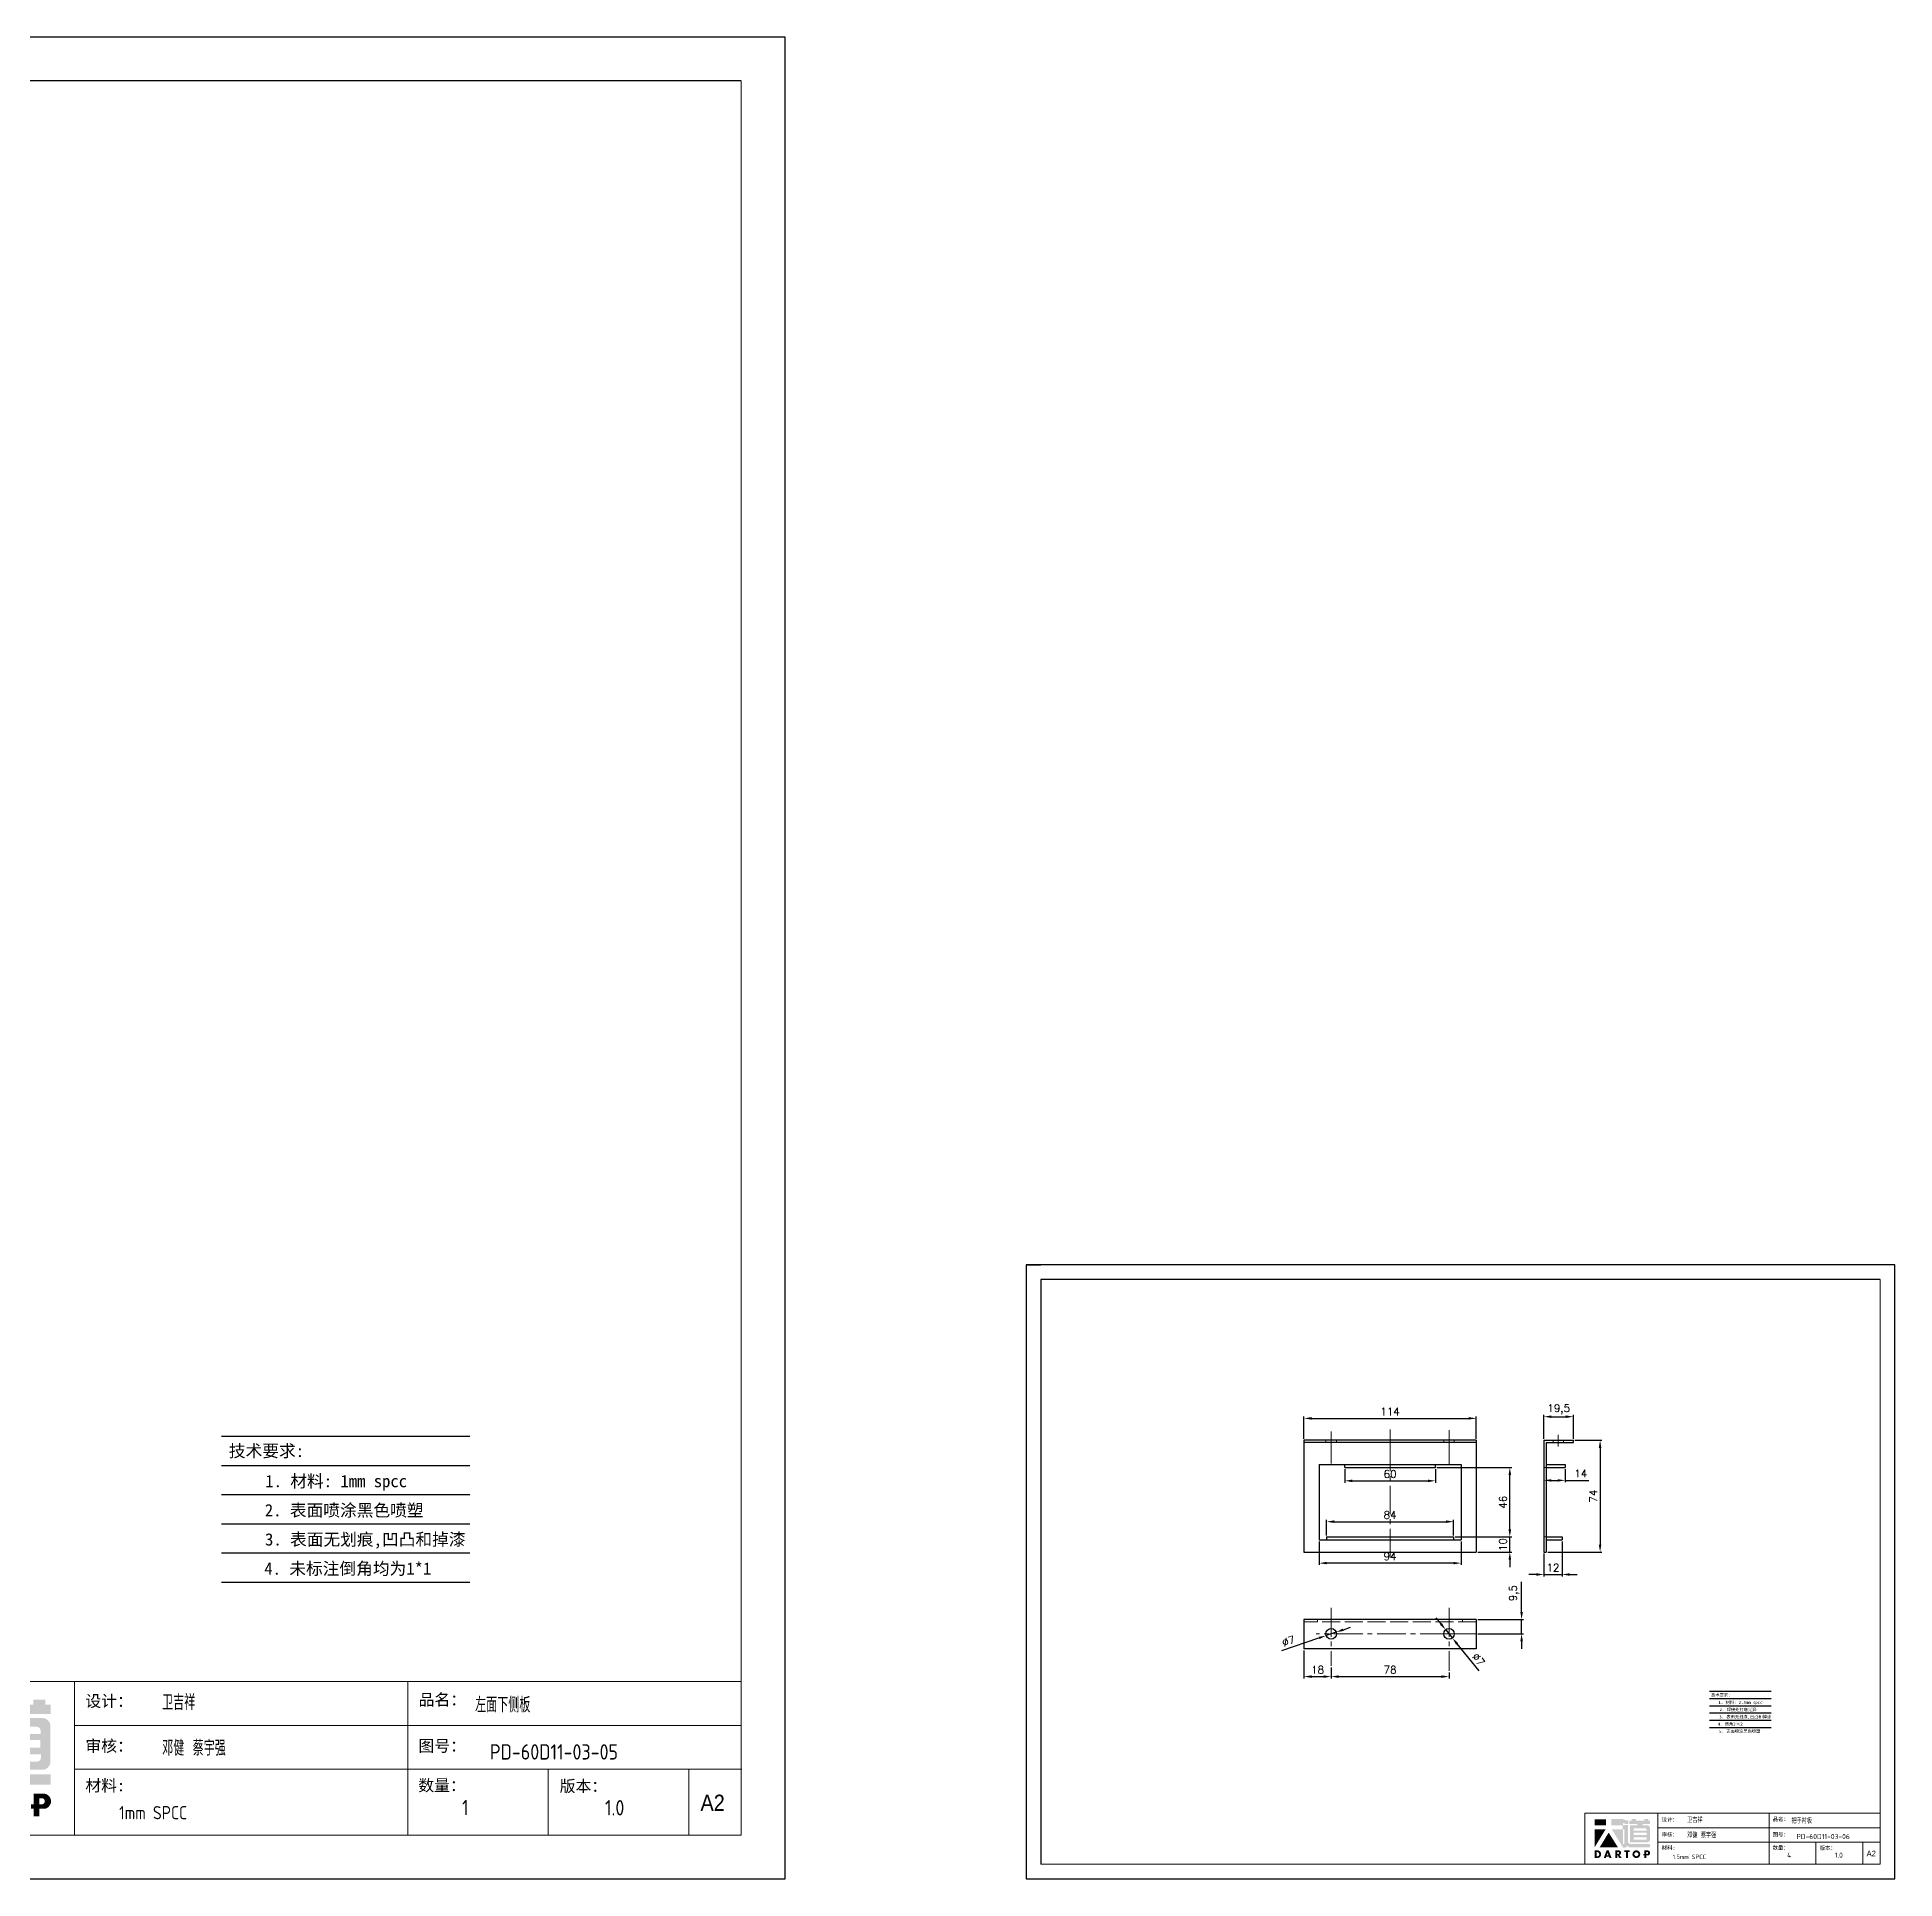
# Model space of a CAD drawing. Header units: millimetres. Extents: x -30327 to 34858, y 4015 to 75103.
# Drawn here: x 3410 to 4640, y 45675 to 46895 of the extents above; entities that cross this region are included whole.
import ezdxf
from ezdxf.enums import TextEntityAlignment as Align

# ---------------------------------------------------------------- set-up
doc = ezdxf.new("R2010")
doc.units = ezdxf.units.MM
doc.linetypes.add('ACAD_ISO02W100', pattern=[15, 12, -3])
doc.linetypes.add('CENTER2', pattern=[28.575, 19.05, -3.175, 3.175, -3.175])
for name, color, linetype in [('3', 3, 'ACAD_ISO02W100'), ('green', 3, 'ACAD_ISO02W100'), ('print', 30, 'Continuous'), ('yellow', 2, 'Continuous')]:
    doc.layers.add(name, color=color, linetype=linetype)
for name, color, linetype, lineweight in [('A-TITLEBLOCK', 7, 'Continuous', 18), ('cen', 1, 'CENTER2', 9), ('dim', 2, 'Continuous', 9)]:
    doc.layers.add(name, color=color, linetype=linetype, lineweight=lineweight)
doc.styles.add('GB', font='GBENOR.SHX', dxfattribs={"bigfont": 'gbcbig.shx'})
doc.styles.add('HZ', font='')
doc.styles.add('SLDTEXTSTYLE0', font='simfang.ttf', dxfattribs={"bigfont": 'bigfont'})
doc.styles.add('SLDTEXTSTYLE1', font='Gothic.ttf', dxfattribs={"width": 0.913})
doc.styles.get("Standard").update_dxf_attribs({"font": 'txt', "bigfont": 'gbcbig.shx'})
doc.styles.get('HZ').set_extended_font_data('SimSun')
doc.dimstyles.new('small', dxfattribs={"dimtxt": 5, "dimasz": 5, "dimexe": 1.25, "dimexo": 1, "dimgap": 2, "dimtad": 1, "dimtxsty": 'Standard', "dimcen": 2.5, "dimadec": 0, "dimazin": 0, "dimtfac": 1, "dimtmove": 0, "dimatfit": 3, "dimfxl": 0, "dimarcsym": 0})

# ---------------------------------------------------------------- blocks, each defined once
blk = doc.blocks.new('*D970')
at = {"layer": 'Defpoints', "color": 0}
for p in [(4427, 45981.2), (4407.5, 45965.6), (4427, 45965.6)]:
    blk.add_point(p, dxfattribs=at)
at = {"layer": 'yellow', "color": 0, "lineweight": -2}
for p, q in [((4407.5, 45966.6), (4407.5, 45982.5)), ((4412.5, 45981.2), (4422, 45981.2)), ((4427, 45966.6), (4427, 45982.5))]:
    blk.add_line(p, q, dxfattribs=at)
at = {"layer": 'yellow', "color": 0}
for points in [[(4412.5, 45982.1), (4412.5, 45980.4), (4407.5, 45981.2)], [(4422, 45982.1), (4422, 45980.4), (4427, 45981.2)]]:
    blk.add_solid(points, dxfattribs=at)
at = {"layer": 'yellow', "color": 0, "lineweight": 9, "insert": (4417.3, 45986.1), "char_height": 5, "attachment_point": 5}
blk.add_mtext('19,5', dxfattribs=at)
blk = doc.blocks.new('*D971')
at = {"layer": 'Defpoints', "color": 0}
for p in [(4362.7, 45980.1), (4248.7, 45965.6), (4362.7, 45965.6)]:
    blk.add_point(p, dxfattribs=at)
at = {"layer": 'yellow', "color": 0, "lineweight": -2}
for p, q in [((4248.7, 45966.6), (4248.7, 45981.4)), ((4253.7, 45980.1), (4357.7, 45980.1)), ((4362.7, 45966.6), (4362.7, 45981.4))]:
    blk.add_line(p, q, dxfattribs=at)
at = {"layer": 'yellow', "color": 0}
for points in [[(4253.7, 45981), (4253.7, 45979.3), (4248.7, 45980.1)], [(4357.7, 45981), (4357.7, 45979.3), (4362.7, 45980.1)]]:
    blk.add_solid(points, dxfattribs=at)
at = {"layer": 'yellow', "color": 0, "lineweight": 9, "insert": (4305.7, 45984.6), "char_height": 5, "attachment_point": 5}
blk.add_mtext('114', dxfattribs=at)
blk = doc.blocks.new('*D972')
at = {"layer": 'Defpoints', "color": 0}
for p in [(4258.7, 45899.6), (4352.7, 45899.6), (4258.7, 45884.3)]:
    blk.add_point(p, dxfattribs=at)
at = {"layer": 'yellow', "color": 0, "lineweight": -2}
for p, q in [((4258.7, 45898.6), (4258.7, 45883.1)), ((4352.7, 45898.6), (4352.7, 45883.1)), ((4347.7, 45884.3), (4263.7, 45884.3))]:
    blk.add_line(p, q, dxfattribs=at)
at = {"layer": 'yellow', "color": 0}
for points in [[(4263.7, 45885.1), (4263.7, 45883.5), (4258.7, 45884.3)], [(4347.7, 45885.1), (4347.7, 45883.5), (4352.7, 45884.3)]]:
    blk.add_solid(points, dxfattribs=at)
at = {"layer": 'yellow', "color": 0, "lineweight": 9, "insert": (4305.7, 45888.8), "char_height": 5, "attachment_point": 5}
blk.add_mtext('94', dxfattribs=at)
blk = doc.blocks.new('*D973')
at = {"layer": 'Defpoints', "color": 0}
for p in [(4335.7, 45947.6), (4384.9, 45947.6), (4347.7, 45901.6)]:
    blk.add_point(p, dxfattribs=at)
at = {"layer": 'yellow', "color": 0, "lineweight": -2}
for p, q in [((4336.7, 45947.6), (4386.2, 45947.6)), ((4384.9, 45906.6), (4384.9, 45942.6)), ((4348.7, 45901.6), (4386.2, 45901.6))]:
    blk.add_line(p, q, dxfattribs=at)
at = {"layer": 'yellow', "color": 0}
for points in [[(4384.1, 45942.6), (4385.8, 45942.6), (4384.9, 45947.6)], [(4384.1, 45906.6), (4385.8, 45906.6), (4384.9, 45901.6)]]:
    blk.add_solid(points, dxfattribs=at)
at = {"layer": 'yellow', "color": 0, "lineweight": 9, "insert": (4380.4, 45924.6), "char_height": 5, "attachment_point": 5, "rotation": 90}
blk.add_mtext('46', dxfattribs=at)
blk = doc.blocks.new('*D974')
at = {"layer": 'Defpoints', "color": 0}
for p in [(4248.7, 45827.5), (4266.7, 45816.2), (4266.7, 45809.2)]:
    blk.add_point(p, dxfattribs=at)
at = {"layer": 'yellow', "color": 0, "lineweight": -2}
for p, q in [((4248.7, 45826.5), (4248.7, 45807.9)), ((4253.7, 45809.2), (4261.7, 45809.2)), ((4266.7, 45815.2), (4266.7, 45807.9))]:
    blk.add_line(p, q, dxfattribs=at)
at = {"layer": 'yellow', "color": 0}
for points in [[(4253.7, 45810), (4253.7, 45808.3), (4248.7, 45809.2)], [(4261.7, 45810), (4261.7, 45808.3), (4266.7, 45809.2)]]:
    blk.add_solid(points, dxfattribs=at)
at = {"layer": 'yellow', "color": 0, "lineweight": 9, "insert": (4257.7, 45813.7), "char_height": 5, "attachment_point": 5}
blk.add_mtext('18', dxfattribs=at)
blk = doc.blocks.new('*D975')
at = {"layer": 'Defpoints', "color": 0}
for p in [(4266.7, 45815.2), (4344.7, 45812.9), (4344.7, 45809.2)]:
    blk.add_point(p, dxfattribs=at)
at = {"layer": 'yellow', "color": 0, "lineweight": -2}
for p, q in [((4266.7, 45814.2), (4266.7, 45807.9)), ((4271.7, 45809.2), (4339.7, 45809.2)), ((4344.7, 45811.9), (4344.7, 45807.9))]:
    blk.add_line(p, q, dxfattribs=at)
at = {"layer": 'yellow', "color": 0}
for points in [[(4271.7, 45810), (4271.7, 45808.3), (4266.7, 45809.2)], [(4339.7, 45810), (4339.7, 45808.3), (4344.7, 45809.2)]]:
    blk.add_solid(points, dxfattribs=at)
at = {"layer": 'yellow', "color": 0, "lineweight": 9, "insert": (4305.7, 45813.7), "char_height": 5, "attachment_point": 5}
blk.add_mtext('78', dxfattribs=at)
blk = doc.blocks.new('*D976')
at = {"layer": 'Defpoints', "color": 0}
for p in [(4362.7, 45847), (4392.7, 45847), (4362.7, 45837.5)]:
    blk.add_point(p, dxfattribs=at)
at = {"layer": 'yellow', "color": 0, "lineweight": -2}
for p, q in [((4392.7, 45852), (4392.7, 45871.8)), ((4363.7, 45847), (4394, 45847)), ((4392.7, 45837.5), (4392.7, 45847)), ((4363.7, 45837.5), (4394, 45837.5)), ((4392.7, 45832.5), (4392.7, 45827.5))]:
    blk.add_line(p, q, dxfattribs=at)
at = {"layer": 'yellow', "color": 0}
for points in [[(4391.9, 45852), (4393.6, 45852), (4392.7, 45847)], [(4391.9, 45832.5), (4393.6, 45832.5), (4392.7, 45837.5)]]:
    blk.add_solid(points, dxfattribs=at)
at = {"layer": 'yellow', "color": 0, "lineweight": 9, "insert": (4387.8, 45864.4), "char_height": 5, "attachment_point": 5, "rotation": 90}
blk.add_mtext('9,5', dxfattribs=at)
blk = doc.blocks.new('*D977')
at = {"layer": 'Defpoints', "color": 0}
for p in [(4263.4, 45836.3), (4270, 45838.6)]:
    blk.add_point(p, dxfattribs=at)
at = {"layer": 'yellow', "color": 0, "lineweight": -2}
for p, q in [((4234.1, 45826.5), (4258.6, 45834.8)), ((4270, 45838.6), (4263.4, 45836.3)), ((4274.8, 45840.2), (4279.5, 45841.8))]:
    blk.add_line(p, q, dxfattribs=at)
at = {"layer": 'yellow', "color": 0}
for points in [[(4258.4, 45835.5), (4258.9, 45834), (4263.4, 45836.3)], [(4274.5, 45841), (4275, 45839.4), (4270, 45838.6)]]:
    blk.add_solid(points, dxfattribs=at)
at = {"layer": 'yellow', "color": 0, "lineweight": 9, "insert": (4238.5, 45832.7), "char_height": 5, "attachment_point": 5, "rotation": 18.6007}
blk.add_mtext('∅7', dxfattribs=at)
blk = doc.blocks.new('*D978')
at = {"layer": 'Defpoints', "color": 0}
for p in [(4342.5, 45840.2), (4346.9, 45834.7)]:
    blk.add_point(p, dxfattribs=at)
at = {"layer": 'yellow', "color": 0, "lineweight": -2}
for p, q in [((4339.4, 45844.1), (4336.2, 45848)), ((4342.5, 45840.2), (4346.9, 45834.7)), ((4364.6, 45812.9), (4350.1, 45830.9))]:
    blk.add_line(p, q, dxfattribs=at)
at = {"layer": 'yellow', "color": 0}
for points in [[(4340, 45844.6), (4338.7, 45843.5), (4342.5, 45840.2)], [(4350.7, 45831.4), (4349.4, 45830.3), (4346.9, 45834.7)]]:
    blk.add_solid(points, dxfattribs=at)
at = {"layer": 'yellow', "color": 0, "lineweight": 9, "insert": (4364.2, 45820.5), "char_height": 5, "attachment_point": 5, "rotation": 308.9791}
blk.add_mtext('∅7', dxfattribs=at)
blk = doc.blocks.new('*D979')
at = {"layer": 'Defpoints', "color": 0}
for p in [(4427, 45965.6), (4409, 45891.6), (4444.7, 45891.6)]:
    blk.add_point(p, dxfattribs=at)
at = {"layer": 'yellow', "color": 0, "lineweight": -2}
for p, q in [((4428, 45965.6), (4445.9, 45965.6)), ((4444.7, 45960.6), (4444.7, 45896.6)), ((4410, 45891.6), (4445.9, 45891.6))]:
    blk.add_line(p, q, dxfattribs=at)
at = {"layer": 'yellow', "color": 0}
for points in [[(4443.8, 45960.6), (4445.5, 45960.6), (4444.7, 45965.6)], [(4443.8, 45896.6), (4445.5, 45896.6), (4444.7, 45891.6)]]:
    blk.add_solid(points, dxfattribs=at)
at = {"layer": 'yellow', "color": 0, "lineweight": 9, "insert": (4440.2, 45928.6), "char_height": 5, "attachment_point": 5, "rotation": 90}
blk.add_mtext('74', dxfattribs=at)
blk = doc.blocks.new('*D965')
at = {"layer": 'Defpoints', "color": 0}
for p in [(4352.7, 45901.6), (4384.9, 45901.6), (4362.7, 45891.6)]:
    blk.add_point(p, dxfattribs=at)
at = {"layer": 'yellow', "color": 0, "lineweight": -2}
for p, q in [((4384.9, 45906.6), (4384.9, 45911.6)), ((4353.7, 45901.6), (4386.2, 45901.6)), ((4384.9, 45891.6), (4384.9, 45901.6)), ((4363.7, 45891.6), (4386.2, 45891.6)), ((4384.9, 45886.6), (4384.9, 45881.6))]:
    blk.add_line(p, q, dxfattribs=at)
at = {"layer": 'yellow', "color": 0}
for points in [[(4384.1, 45906.6), (4385.8, 45906.6), (4384.9, 45901.6)], [(4384.1, 45886.6), (4385.8, 45886.6), (4384.9, 45891.6)]]:
    blk.add_solid(points, dxfattribs=at)
at = {"layer": 'yellow', "color": 0, "lineweight": 9, "insert": (4380.4, 45896.6), "char_height": 5, "attachment_point": 5, "rotation": 90}
blk.add_mtext('10', dxfattribs=at)
blk = doc.blocks.new('*D966')
at = {"layer": 'Defpoints', "color": 0}
for p in [(4419.5, 45899.6), (4407.5, 45891.6), (4419.5, 45876.8)]:
    blk.add_point(p, dxfattribs=at)
at = {"layer": 'dim', "color": 0, "lineweight": -2}
for p, q in [((4419.5, 45898.6), (4419.5, 45875.5)), ((4407.5, 45890.6), (4407.5, 45875.5)), ((4402.5, 45876.8), (4397.5, 45876.8)), ((4407.5, 45876.8), (4419.5, 45876.8)), ((4424.5, 45876.8), (4429.5, 45876.8))]:
    blk.add_line(p, q, dxfattribs=at)
at = {"layer": 'dim', "color": 0}
for points in [[(4402.5, 45877.6), (4402.5, 45875.9), (4407.5, 45876.8)], [(4424.5, 45877.6), (4424.5, 45875.9), (4419.5, 45876.8)]]:
    blk.add_solid(points, dxfattribs=at)
at = {"layer": 'dim', "color": 0, "insert": (4413.5, 45881.3), "char_height": 5, "attachment_point": 5}
blk.add_mtext('12', dxfattribs=at)
blk = doc.blocks.new('*D967')
at = {"layer": 'Defpoints', "color": 0}
for p in [(4407.5, 45947.6), (4421.5, 45947.6), (4421.5, 45939.1)]:
    blk.add_point(p, dxfattribs=at)
at = {"layer": 'dim', "color": 0, "lineweight": -2}
for p, q in [((4407.5, 45946.6), (4407.5, 45937.8)), ((4421.5, 45946.6), (4421.5, 45937.8)), ((4412.5, 45939.1), (4416.5, 45939.1)), ((4421.5, 45939.1), (4437.2, 45939.1))]:
    blk.add_line(p, q, dxfattribs=at)
at = {"layer": 'dim', "color": 0}
for points in [[(4412.5, 45939.9), (4412.5, 45938.2), (4407.5, 45939.1)], [(4416.5, 45939.9), (4416.5, 45938.2), (4421.5, 45939.1)]]:
    blk.add_solid(points, dxfattribs=at)
at = {"layer": 'dim', "color": 0, "insert": (4431.9, 45943.6), "char_height": 5, "attachment_point": 5}
blk.add_mtext('14', dxfattribs=at)
blk = doc.blocks.new('*D968')
at = {"layer": 'Defpoints', "color": 0}
for p in [(4275.7, 45947.6), (4335.7, 45947.6), (4335.7, 45938.8)]:
    blk.add_point(p, dxfattribs=at)
at = {"layer": 'dim', "color": 0, "lineweight": -2}
for p, q in [((4275.7, 45946.6), (4275.7, 45937.5)), ((4335.7, 45946.6), (4335.7, 45937.5)), ((4280.7, 45938.8), (4330.7, 45938.8))]:
    blk.add_line(p, q, dxfattribs=at)
at = {"layer": 'dim', "color": 0}
for points in [[(4280.7, 45939.6), (4280.7, 45937.9), (4275.7, 45938.8)], [(4330.7, 45939.6), (4330.7, 45937.9), (4335.7, 45938.8)]]:
    blk.add_solid(points, dxfattribs=at)
at = {"layer": 'dim', "color": 0, "insert": (4305.7, 45943.3), "char_height": 5, "attachment_point": 5}
blk.add_mtext('60', dxfattribs=at)
blk = doc.blocks.new('*D969')
at = {"layer": 'Defpoints', "color": 0}
for p in [(4347.7, 45911.7), (4263.7, 45901.6), (4347.7, 45901.6)]:
    blk.add_point(p, dxfattribs=at)
at = {"layer": 'dim', "color": 0, "lineweight": -2}
for p, q in [((4263.7, 45902.6), (4263.7, 45913)), ((4268.7, 45911.7), (4342.7, 45911.7)), ((4347.7, 45902.6), (4347.7, 45913))]:
    blk.add_line(p, q, dxfattribs=at)
at = {"layer": 'dim', "color": 0}
for points in [[(4268.7, 45912.6), (4268.7, 45910.9), (4263.7, 45911.7)], [(4342.7, 45912.6), (4342.7, 45910.9), (4347.7, 45911.7)]]:
    blk.add_solid(points, dxfattribs=at)
at = {"layer": 'dim', "color": 0, "insert": (4305.7, 45916.2), "char_height": 5, "attachment_point": 5}
blk.add_mtext('84', dxfattribs=at)
blk = doc.blocks.new('Dartop Logo')
at = {"true_color": 0xc40018}
h = blk.add_hatch(color=12, dxfattribs=at)
h.set_gradient(color1=(196, 0, 24), color2=(196, 0, 24), tint=1)
h.paths.add_polyline_path([(30.39, -3.87), (33.08, -5.04), (35.99, -5.04), (35.99, -1.19), (33.59, -1.19), (30.46, 0.05), (17.94, 0.05), (17.94, -6.46), (30.12, -6.46), (30.12, -6.59), (30.12, -10.75), (18.31, -10.75), (30.46, -30.31), (32.87, -30.31, 0.279375), (34.63, -28.6), (34.63, -28.51), (34.84, -28.51, 0.143145), (38.15, -30.2), (59.27, -30.2), (59.27, -26.49), (38.06, -26.49, -0.414214), (35.75, -24.18), (35.75, -6.26), (30.39, -6.26)])
h.paths.add_polyline_path([(30.25, -10.84), (31.8, -10.84), (31.8, -26.02, -0.088936), (30.9, -26.94), (30.24, -26.94)], flags=16)
h = blk.add_hatch(color=12, dxfattribs=at)
h.set_gradient(color1=(196, 0, 24), color2=(196, 0, 24), tint=1)
h.paths.add_polyline_path([(59.24, -1.73), (57.36, -1.73), (57.36, 0.06), (53.06, 0.06), (53.06, -1.64), (44.29, -1.64), (44.29, 0.15), (39.7, 0.15), (39.7, -1.67), (37.16, -1.67), (37.16, -4.97), (45.54, -4.97), (45.54, -6.42), (37.73, -6.42), (37.73, -24.88), (56.26, -24.88, 0.414214), (59.15, -21.99), (59.15, -9.35, 0.414214), (56.26, -6.46), (51.36, -6.46), (51.36, -5.03), (59.24, -5.03)])
h.paths.add_polyline_path([(54.21, -9.59, -0.414214), (55.66, -11.04), (55.66, -12.1), (41.79, -12.1), (41.79, -9.59)], flags=16)
h.paths.add_polyline_path([(55.57, -14.33), (55.57, -17.01), (41.88, -17.01), (41.88, -14.33)], flags=16)
h.paths.add_polyline_path([(55.75, -19.43), (55.75, -20.57, -0.414214), (54.3, -22.02), (41.88, -22.02), (41.88, -19.43)], flags=16)
h = blk.add_hatch(color=12, dxfattribs=at)
h.set_gradient(color1=(196, 0, 24), color2=(196, 0, 24), tint=1)
h.paths.add_polyline_path([(12.18, 0), (0, 0), (0, -6.37), (12.18, -6.37)])
h = blk.add_hatch(color=12, dxfattribs=at)
h.set_gradient(color1=(196, 0, 24), color2=(196, 0, 24), tint=1)
h.paths.add_polyline_path([(11.79, -10.83), (0.03, -10.83), (0.03, -30.03)])
h = blk.add_hatch(color=12, dxfattribs=at)
h.set_gradient(color1=(196, 0, 24), color2=(196, 0, 24), tint=1)
h.paths.add_polyline_path([(15.05, -14.31), (5.44, -30.15), (25.01, -30.15)])
at = {"true_color": 0x646464}
h = blk.add_hatch(color=251, dxfattribs=at)
h.set_gradient(color1=(100, 100, 100), color2=(100, 100, 100), tint=1)
h.paths.add_polyline_path([(4.15, -33.43), (0.11, -33.43), (0.11, -41.5), (3.51, -41.5, 0.793016)])
h.paths.add_polyline_path([(3.57, -39.73), (2.16, -39.73), (2.16, -35.19), (3.42, -35.19, -0.671361)], flags=16)
h = blk.add_hatch(color=251, dxfattribs=at)
h.set_gradient(color1=(100, 100, 100), color2=(100, 100, 100), tint=1)
h.paths.add_polyline_path([(15.08, -33.36), (12.78, -33.36), (9.82, -41.51), (12, -41.51), (12.51, -40.06), (15.46, -40.06), (15.99, -41.52), (18.19, -41.52)])
h.paths.add_polyline_path([(14.9, -38.51), (13.07, -38.51), (13.97, -35.95)], flags=16)
h = blk.add_hatch(color=251, dxfattribs=at)
h.set_gradient(color1=(100, 100, 100), color2=(100, 100, 100), tint=1)
h.paths.add_polyline_path([(26.27, -33.36), (22.3, -33.36), (22.3, -41.51), (24.4, -41.51), (24.4, -38.28), (26.55, -41.54), (29.09, -41.54), (26.61, -38.3, 0.744055)])
h.paths.add_polyline_path([(24.38, -37.08), (24.38, -34.94), (25.32, -34.94, -0.796809), (25.3, -37.08)], flags=16)
h = blk.add_hatch(color=251, dxfattribs=at)
h.set_gradient(color1=(100, 100, 100), color2=(100, 100, 100), tint=1)
h.paths.add_polyline_path([(37.44, -33.4), (31.88, -33.4), (31.88, -35.16), (33.61, -35.16), (33.61, -41.52), (35.69, -41.52), (35.69, -35.16), (37.44, -35.16)])
h = blk.add_hatch(color=251, dxfattribs=at)
h.set_gradient(color1=(100, 100, 100), color2=(100, 100, 100), tint=1)
h.paths.add_polyline_path([(40.46, -37.41, 1), (48.83, -37.41, 1)])
h.paths.add_polyline_path([(46.8, -37.41, -1), (42.5, -37.41, -1)], flags=16)
h = blk.add_hatch(color=251, dxfattribs=at)
h.set_gradient(color1=(100, 100, 100), color2=(100, 100, 100), tint=1)
h.paths.add_polyline_path([(56.85, -33.38), (56.73, -33.38), (53.19, -33.38), (53.19, -37.19), (52.26, -37.19), (52.26, -38.73), (53.18, -38.73), (53.18, -41.5), (55.24, -41.5), (55.24, -38.72), (57.51, -38.72, 0.812304)])
h.paths.add_polyline_path([(55.21, -37.18), (55.21, -35.05), (56.39, -35.05, -0.778213), (56.27, -37.18)], flags=16)
blk = doc.blocks.new('DT-A2-TITLE')
for p, q in [((594, 420), (0, 420)), ((0, 420), (0, 420)), ((0, 420), (0, 0)), ((0, 420), (10, 420)), ((594, 0), (594, 420)), ((10, 410), (10, 10)), ((584, 410), (10, 410))]:
    blk.add_line(p, q)
at = {"layer": 'A-TITLEBLOCK', "color": 7}
for p, q in [((584, 410), (584, 10)), ((594, 0), (594, 297)), ((382, 10), (382, 45)), ((584, 45), (382, 45)), ((432, 45), (432, 10)), ((508, 45), (508, 10)), ((584, 35), (432, 35)), ((432, 25), (584.08, 25)), ((540, 10), (540, 25)), ((572, 10), (572, 25)), ((10, 10), (584, 10)), ((0, 0), (594, 0))]:
    blk.add_line(p, q, dxfattribs=at)
at = {"layer": 'A-TITLEBLOCK', "xscale": 0.6400000000000001, "yscale": 0.6400000000000001, "zscale": 0.6400000000000001}
blk.add_blockref('Dartop Logo', (388.65, 40.81), dxfattribs=at)
at = {"style": 'GB'}
for tag, p, height in [('#设计', (451.96, 38.52), 3.5), ('#品名', (523.32, 37.95), 3.5), ('#审核', (451.99, 28.1), 3.5), ('#图号', (526.67, 27.2), 3.5), ('#数量', (520.33, 14.51), 3.5), ('#版本', (552.92, 14.47), 3.5), ('#材料说明', (442.15, 13.59), 3)]:
    blk.add_attdef(tag, p, '', height=height, dxfattribs=at)
at = {"layer": 'A-TITLEBLOCK', "color": 7, "attachment_point": 1}
for s, insert, char_height, style in [('品名：', (510.43, 42.19), 2.646, 'SLDTEXTSTYLE0'), ('设计：', (434.47, 41.87), 2.646, 'SLDTEXTSTYLE0'), ('审核：', (434.47, 31.64), 2.646, 'SLDTEXTSTYLE0'), ('图号：', (510.4, 31.66), 2.646, 'SLDTEXTSTYLE0'), ('材料:', (434.47, 22.62), 2.646, 'SLDTEXTSTYLE0'), ('数量：', (510.35, 22.64), 2.646, 'SLDTEXTSTYLE0'), ('版本：', (542.59, 22.48), 2.646, 'SLDTEXTSTYLE0'), ('A2', (574.7, 19.21), 3.704, 'SLDTEXTSTYLE1')]:
    blk.add_mtext(s, dxfattribs=dict(at, insert=insert, char_height=char_height, style=style))

msp = doc.modelspace()

# ---------------------------------------------------------------- linework, layer by layer
for p, q in [((4362.7033, 45965.6419), (4248.7033, 45965.6419)), ((4248.7033, 45965.6419), (4248.7033, 45891.6419)), ((4362.7033, 45964.1419), (4248.7033, 45964.1419)), ((4362.7033, 45965.6419), (4362.7033, 45891.6419)), ((4407.5267, 45965.6419), (4407.5267, 45891.6419)), ((4407.5267, 45965.6419), (4427.0267, 45965.6419)), ((4409.0267, 45964.1419), (4427.0267, 45964.1419)), ((4409.0267, 45964.1419), (4409.0267, 45891.6419)), ((4427.0267, 45964.1419), (4427.0267, 45965.6419)), ((4258.7033, 45949.6419), (4352.7033, 45949.6419)), ((4258.7033, 45949.6419), (4258.7033, 45899.6419)), ((4275.7033, 45947.6419), (4275.7033, 45949.6419)), ((4275.7033, 45947.6419), (4335.7033, 45947.6419)), ((4335.7033, 45947.6419), (4335.7033, 45949.6419)), ((4352.7033, 45949.6419), (4352.7033, 45899.6419)), ((4409.0267, 45949.6419), (4421.5267, 45949.6419)), ((4409.0267, 45947.6419), (4421.5267, 45947.6419)), ((4421.5267, 45949.6419), (4421.5267, 45947.6419)), ((4258.7033, 45899.6419), (4352.7033, 45899.6419)), ((4263.7033, 45901.6419), (4347.7033, 45901.6419)), ((4263.7033, 45901.6419), (4263.7033, 45899.6419)), ((4347.7033, 45901.6419), (4347.7033, 45899.6419)), ((4409.0267, 45901.6419), (4419.5267, 45901.6419)), ((4409.0267, 45899.6419), (4419.5267, 45899.6419)), ((4419.5267, 45901.6419), (4419.5267, 45899.6419)), ((4248.7033, 45891.6419), (4362.7033, 45891.6419)), ((4407.5267, 45891.6419), (4409.0267, 45891.6419)), ((4362.7033, 45846.9641), (4248.7033, 45846.9641)), ((4248.7033, 45846.9641), (4248.7033, 45827.4641)), ((4362.7033, 45846.9641), (4362.7033, 45827.4641)), ((4362.7033, 45827.4641), (4248.7033, 45827.4641))]:
    msp.add_line(p, q)
for centre in [(4266.7033, 45837.4641), (4344.7033, 45837.4641)]:
    msp.add_circle(centre, 3.5)
at = {"layer": '3', "lineweight": 9}
for p, q in [((4413.5267, 45964.1419), (4413.5267, 45965.6419)), ((4420.5267, 45964.1419), (4420.5267, 45965.6419)), ((4407.5267, 45947.6419), (4409.0267, 45947.6419)), ((4407.5267, 45901.6419), (4409.0267, 45901.6419)), ((4362.7033, 45845.4641), (4248.7033, 45845.4641)), ((4257.7033, 45846.9641), (4257.7033, 45845.4641)), ((4353.7033, 45846.9641), (4353.7033, 45845.4641))]:
    msp.add_line(p, q, dxfattribs=at)
at = {"layer": 'cen', "lineweight": 9}
for p, q in [((4266.7033, 45964.1419), (4266.7033, 45971.3851)), ((4305.7033, 45964.1419), (4305.7033, 45972.7689)), ((4344.7033, 45964.1419), (4344.7033, 45972.2212)), ((4417.0267, 45965.6419), (4417.0267, 45969.2708)), ((4266.7033, 45964.1419), (4266.7033, 45950.1721)), ((4305.7033, 45964.1419), (4305.7033, 45886.9705)), ((4344.7033, 45964.1419), (4344.7033, 45949.7541)), ((4417.0267, 45965.6419), (4417.0267, 45961.5965)), ((4266.7033, 45854.6481), (4266.7033, 45816.2296)), ((4344.7033, 45854.6481), (4344.7033, 45812.9367)), ((4344.7033, 45837.4641), (4256.7829, 45837.4641)), ((4344.7033, 45837.4641), (4362.7033, 45837.4641))]:
    msp.add_line(p, q, dxfattribs=at)
at = {"layer": 'Defpoints'}
for p, q in [((3532.251, 45968.3369), (3696.7059, 45968.3369)), ((3532.251, 45949.0282), (3696.7059, 45949.0282)), ((3532.251, 45949.0282), (3696.7059, 45949.0282)), ((3532.251, 45929.7196), (3696.7059, 45929.7196)), ((3532.251, 45910.411), (3696.7059, 45910.411)), ((3532.251, 45891.1024), (3696.7059, 45891.1024)), ((3532.251, 45871.7937), (3696.7059, 45871.7937)), ((4517.1617, 45799.4417), (4557.8525, 45799.4417)), ((4517.1617, 45794.6642), (4557.8525, 45794.6642)), ((4517.1617, 45794.6642), (4557.8525, 45794.6642)), ((4517.1617, 45789.8867), (4557.8525, 45789.8867)), ((4517.1617, 45785.1092), (4557.8525, 45785.1092)), ((4517.1617, 45780.3317), (4557.8525, 45780.3317)), ((4517.1617, 45775.5542), (4557.8525, 45775.5542))]:
    msp.add_line(p, q, dxfattribs=at)
at = {"layer": 'green', "lineweight": 9}
for p, q in [((4263.2033, 45964.1419), (4263.2033, 45965.6419)), ((4270.2033, 45964.1419), (4270.2033, 45965.6419)), ((4341.2033, 45964.1419), (4341.2033, 45965.6419)), ((4348.2033, 45964.1419), (4348.2033, 45965.6419))]:
    msp.add_line(p, q, dxfattribs=at)
at = {"layer": 'print'}
for points in [[(2180.9828, 45675.2683), (3905.3886, 45675.2683), (3905.3886, 46894.5451), (2180.9828, 46894.5451)], [(4064.9336, 45675.2683), (4639.7355, 45675.2683), (4639.7355, 46081.6939), (4064.9336, 46081.6939)]]:
    msp.add_lwpolyline(points, close=True, dxfattribs=at)

# ---------------------------------------------------------------- block references
for p, xscale, yscale, zscale, values in [((2180.9828, 45675.2683), 2.90304, 2.90304, 2.90304, {'#设计': '卫吉祥', '#审核': '邓健 蔡宇强', '#材料说明': '1mm SPCC', '#品名': '左面下侧板', '#图号': 'PD-60D11-03-05', '#数量': '1', '#版本': '1.0'}), ((4064.9336, 45675.2683), 0.9676800000000001, 0.9676800000000001, 0.9676800000000001, {'#设计': '卫吉祥', '#审核': '邓健 蔡宇强', '#材料说明': '1.5mm SPCC', '#品名': '把手衬板', '#图号': 'PD-60D11-03-06', '#数量': '4', '#版本': '1.0'})]:
    msp.add_blockref('DT-A2-TITLE', p, dxfattribs=dict(xscale=xscale, yscale=yscale, zscale=zscale)).add_auto_attribs(values)

# ---------------------------------------------------------------- texts
at = {"style": 'HZ'}
for s, height, p in [('技术要求:', 8.10962, (3562.1173, 45958.5921)), ('1. 材料: 1mm spcc ', 8.109624, (3611.0168, 45938.6164)), ('    2. 表面喷涂黑色喷塑  ', 8.109624, (3608.0437, 45919.3078)), ('3. 表面无划痕,凹凸和掉漆', 8.109624, (3627.5146, 45899.9992)), ('4. 未标注倒角均为1*1', 8.109624, (3615.9348, 45880.6905)), ('技术要求:', 2.00655, (4524.5515, 45797.0305)), ('    2. 焊接处打磨光滑    ', 2.00655, (4535.915, 45787.3105)), ('3. 表面无划痕,凹凸和掉漆', 2.00655, (4540.7326, 45782.533)), ('     1. 材料: 2.5mm spcc    ', 2.00655, (4536.7899, 45792.088)), ('          5. 表面喷涂黑色喷塑           ', 2.00655, (4537.8675, 45772.978)), ('4. 倒角2×2         ', 2.00655, (4537.8675, 45777.7555))]:
    msp.add_text(s, height=height, dxfattribs=at).set_placement(p, align=Align.MIDDLE_CENTER)

# ---------------------------------------------------------------- dimensions: what is measured, and where the dimension line sits
at = {"layer": 'dim'}
for base, p1, p2, picture, middle in [((4335.7033, 45938.7611), (4275.7033, 45947.6419), (4335.7033, 45947.6419), '*D968', (4305.7033, 45943.2611)), ((4347.7033, 45911.7369), (4263.7033, 45901.6419), (4347.7033, 45901.6419), '*D969', (4305.7033, 45916.2369)), ((4419.5267, 45876.7522), (4407.5267, 45891.6419), (4419.5267, 45899.6419), '*D966', (4413.5267, 45881.2522))]:
    dim = msp.add_linear_dim(base=base, p1=p1, p2=p2, dimstyle='small', dxfattribs=at)
    dim.commit()
    dim.dimension.update_dxf_attribs({"geometry": picture, "text_midpoint": middle})
dim = msp.add_linear_dim(base=(4421.5267, 45939.0574), p1=(4407.5267, 45947.6419), p2=(4421.5267, 45947.6419), dimstyle='small', dxfattribs=at)
dim.commit()
dim.dimension.update_dxf_attribs({"geometry": '*D967', "text_midpoint": (4431.8601, 45939.0574), "dimtype": 160})
at = {"layer": 'yellow', "lineweight": 9}
for base, p1, p2, picture, middle in [((4362.7033, 45980.139), (4248.7033, 45965.6419), (4362.7033, 45965.6419), '*D971', (4305.7033, 45980.139)), ((4427.0267, 45981.228), (4407.5267, 45965.6419), (4427.0267, 45965.6419), '*D970', (4417.2767, 45981.228)), ((4258.7033, 45884.3109), (4352.7033, 45899.6419), (4258.7033, 45899.6419), '*D972', (4305.7033, 45884.3109))]:
    dim = msp.add_linear_dim(base=base, p1=p1, p2=p2, dimstyle='small', dxfattribs=at)
    dim.commit()
    dim.dimension.update_dxf_attribs({"geometry": picture, "text_midpoint": middle, "dimtype": 160})
for base, p1, p2, picture, middle in [((4444.6687, 45891.6419), (4427.0267, 45965.6419), (4409.0267, 45891.6419), '*D979', (4440.1687, 45928.6419)), ((4384.9218, 45947.6419), (4347.7033, 45901.6419), (4335.7033, 45947.6419), '*D973', (4380.4218, 45924.6419)), ((4392.7387, 45846.9641), (4362.7033, 45837.4641), (4362.7033, 45846.9641), '*D976', (4387.8221, 45864.3807))]:
    dim = msp.add_linear_dim(base=base, p1=p1, p2=p2, angle=90, dimstyle='small', dxfattribs=at)
    dim.commit()
    dim.dimension.update_dxf_attribs({"geometry": picture, "text_midpoint": middle})
dim = msp.add_linear_dim(base=(4384.9218, 45901.6419), p1=(4362.7033, 45891.6419), p2=(4352.7033, 45901.6419), angle=90, dimstyle='small', dxfattribs=at)
dim.commit()
dim.dimension.update_dxf_attribs({"geometry": '*D965', "text_midpoint": (4384.9218, 45896.6419), "dimtype": 160})
for p1, p2, picture, middle in [((4342.5016, 45840.1849), (4346.9049, 45834.7432), '*D978', (4360.7269, 45817.6617)), ((4270.0204, 45838.5805), (4263.3861, 45836.3477), '*D977', (4239.9474, 45828.4593))]:
    dim = msp.add_diameter_dim_2p(p1=p1, p2=p2, dimstyle='small', dxfattribs=at)
    dim.commit()
    dim.dimension.update_dxf_attribs({"geometry": picture, "text_midpoint": middle, "dimtype": 163})
for base, p1, p2, picture, middle in [((4266.7033, 45809.1729), (4248.7033, 45827.4641), (4266.7033, 45816.2296), '*D974', (4257.7033, 45813.6729)), ((4344.7033, 45809.1729), (4266.7033, 45815.2296), (4344.7033, 45812.9367), '*D975', (4305.7033, 45813.6729))]:
    dim = msp.add_linear_dim(base=base, p1=p1, p2=p2, dimstyle='small', dxfattribs=at)
    dim.commit()
    dim.dimension.update_dxf_attribs({"geometry": picture, "text_midpoint": middle})

doc.saveas('drawing.dxf')
